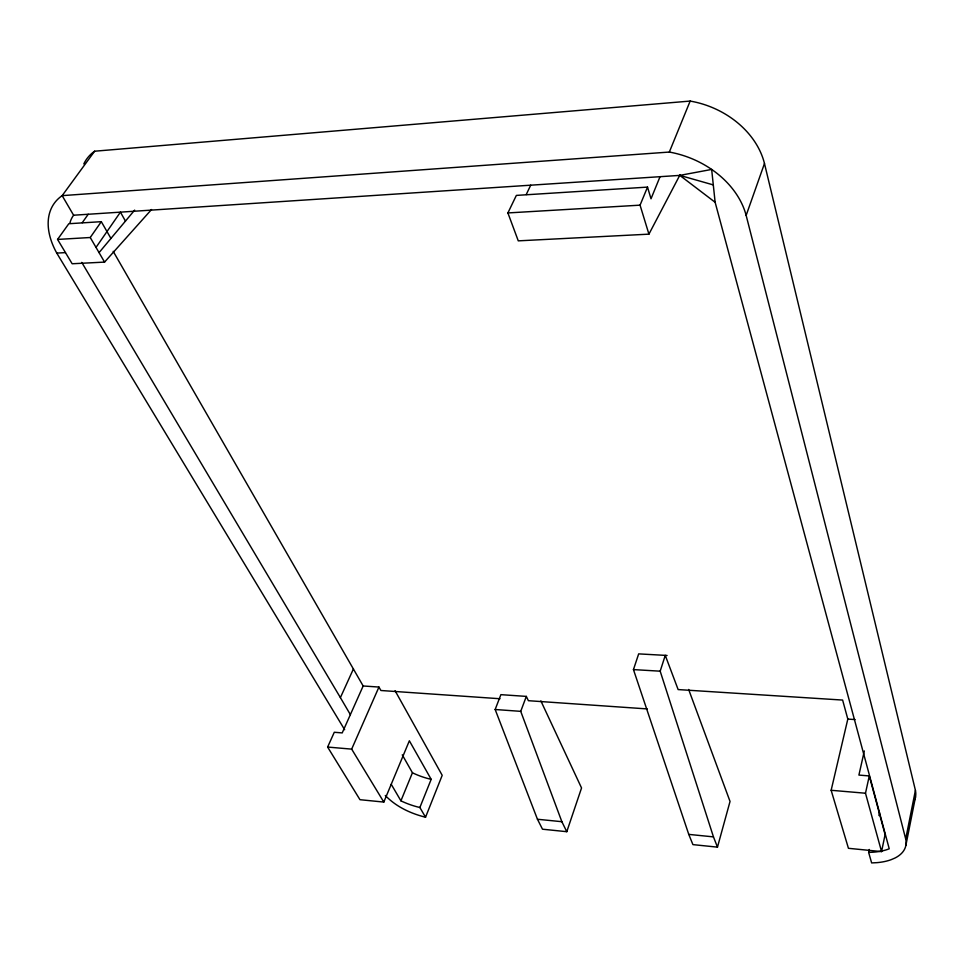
<?xml version="1.0" encoding="UTF-8"?>
<svg xmlns="http://www.w3.org/2000/svg" width="964" height="964" viewBox="0 0 964 964"><rect width="100%" height="100%" fill="white"/><g stroke="black" fill="none" stroke-linecap="round" stroke-linejoin="round"><path stroke-width="1.45" d="M869.263 849.465L868.636 852.381L871.637 862.925L876.987 862.647A54.237 27.775 14.3 0 0 891.11 859.695L894.978 858.032A54.237 27.775 14.3 0 0 905.702 838.993L915.414 790.335L764.476 163.506A81.82 64.769 21.4 0 0 690.164 101.075L94.617 151.215A80.771 50.959 35.5 0 0 83.808 163.928M905.859 845.44L915.523 796.903M688.645 689.465L730.037 801.446L717.469 847.139L692.923 844.621L688.766 834.39L633.456 669.594L638.674 653.881L665.256 655.363L678.138 689.573L842.62 700.069L847.814 719.084L831.149 790.287L848.441 848.308L881.554 851.598L885.097 834.571L869.287 775.936L858.912 775.08L864.322 750.968M878.927 815.508L879.529 812.724M881.554 851.598L865.491 793.227L869.287 775.936M717.469 847.139L713.456 836.873L660.183 671.185L665.256 655.363L667.076 655.46M647.278 708.926L528.38 700.695L526.332 696.394L500.882 694.658L495.159 709.504L537.454 819.255L542.503 829.209L566.784 831.691L581.545 787.974L540.876 700.912M905.702 838.993L746.148 215.406L764.476 163.506M566.784 831.691L561.867 821.702L520.729 711.348L526.332 696.394M385.287 795.481C396.035 806.675 410.64 813.544 425.546 817.219L442.199 775.321L395.059 690.682M425.546 817.219L419.87 807.495L431.173 779.334L409.363 740.786L383.817 802.072L359.97 799.698L327.627 747.064L334.291 732.266L342.208 732.917L363.163 685.982L113.198 251.351M344.642 729.7L56.768 253.098A82.699 50.333 34.6 0 1 62.166 195.644L669.329 152.059L690.164 101.075M660.039 176.689L651.013 198.789L647.519 187.112L516.355 195.403L507.895 212.936L518.271 240.855L648.929 234.156L679.981 174.882M419.87 807.495A45.248 21.871 22.1 0 1 402.386 801.53L400.916 800.819L412.435 772.754L402.265 754.848M648.929 234.156L640.06 205.163L647.519 187.112M383.817 802.072L351.667 749.124L378.948 687.055L363.163 685.982M350.366 714.625L340.4 697.623L353.451 668.859M526.224 194.571L530.706 185.184M151.541 209.513L104.57 262.1L96.014 247.411L120.428 212.14L125.453 221.093M104.57 262.1L72.155 263.762L57.563 239.434L90.242 237.506L101.304 221.672L110.932 238.433L99.087 252.592M82.253 222.696L88.23 214.261L679.813 175.388L711.661 169.435L715.131 202.283L889.23 848.778L886.928 849.646A54.623 28.209 14.2 0 1 868.636 852.381M57.563 239.434L68.806 223.732L101.304 221.672M94.617 151.215L62.166 195.644L73.601 215.213A59.599 36.319 34.6 0 0 69.938 222.865M110.932 238.433L134.659 210.116M73.601 215.213L88.23 214.261M507.895 212.936L640.06 205.163M56.768 253.098L65.468 252.616M633.456 669.594L660.183 671.185M847.814 719.084L855.092 719.578M500.003 698.743L380.901 690.501L378.948 687.055M495.159 709.504L520.729 711.348M831.149 790.287L865.491 793.227M327.627 747.064L351.667 749.124M688.766 834.39L713.456 836.873M537.454 819.255L561.867 821.702M713.3 184.907L679.813 175.388L715.131 202.283M412.435 772.754L413.881 773.465A44.718 22.244 22.1 0 0 431.173 779.334M81.759 262.389L340.4 697.623M391.239 784.31L400.916 800.819M90.242 237.506L96.014 247.411M915.414 790.335A53.177 28.366 13.8 0 1 914.583 799.963M669.329 152.059A84.133 64.492 21.4 0 1 746.148 215.406"/></g></svg>
